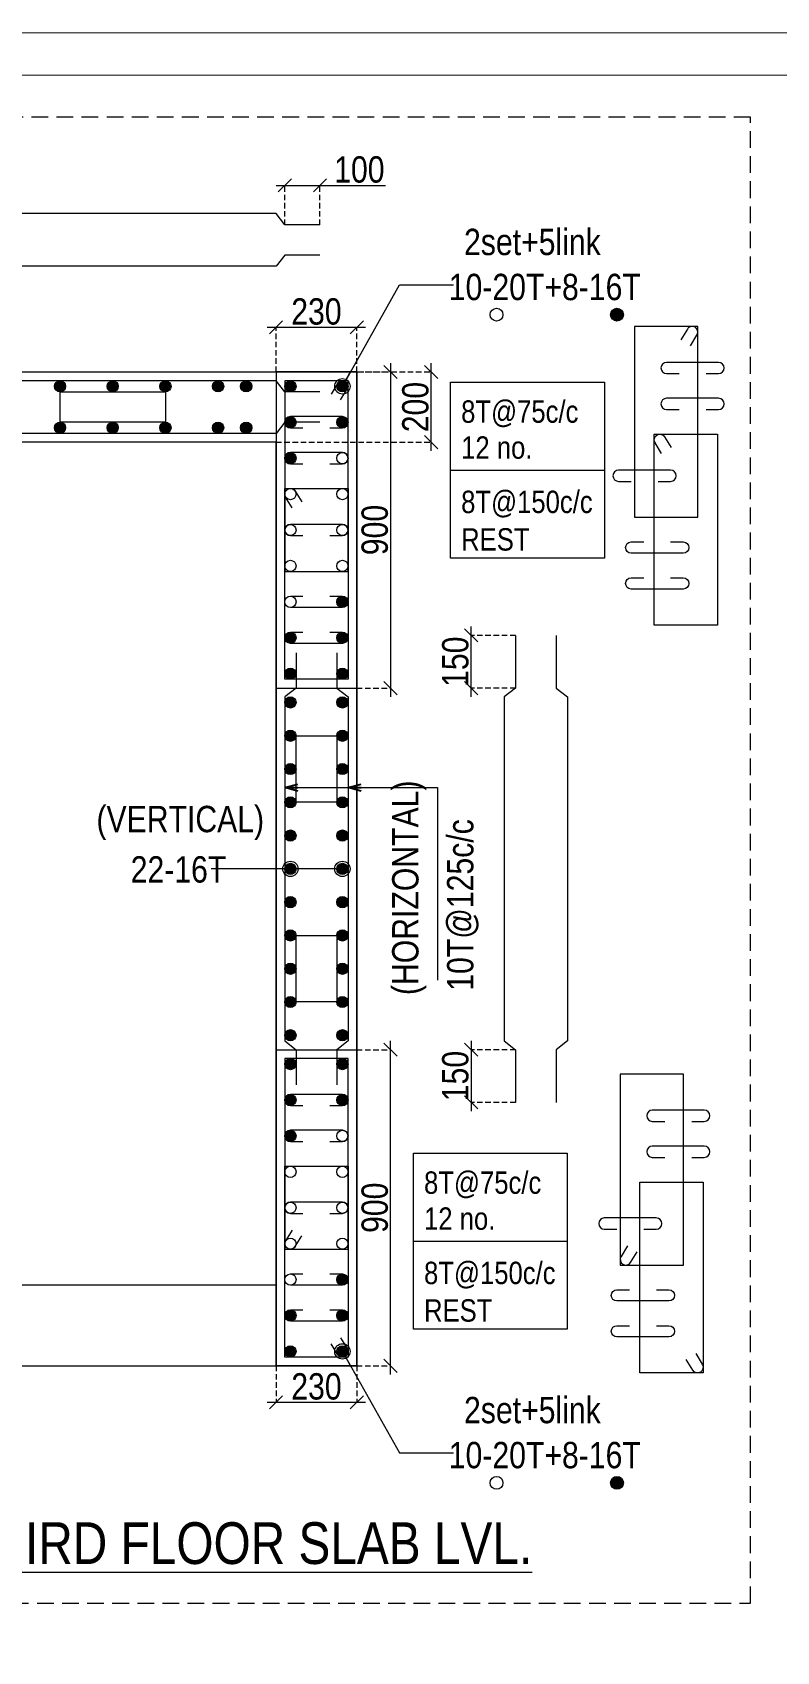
# Model space of a CAD drawing. Header units: millimetres. Extents: x 1112055 to 3390982, y -148532 to 766891.
# Drawn here: x 2654106 to 2662582, y 366004 to 384443 of the extents above; entities that cross this region are included whole.
import ezdxf

# ---------------------------------------------------------------- set-up
doc = ezdxf.new("R2010")
doc.units = ezdxf.units.MM
doc.header["$PDMODE"] = 35
doc.header["$PDSIZE"] = -25
doc.linetypes.add('DASHED2', pattern=[0.375, 0.25, -0.125])
doc.linetypes.add('Hidden', pattern=[9.525, 6.35, -3.175])
for name, color, linetype, lineweight in [('B COL. SIZE DIM', 220, 'Continuous', 25), ('B COLUMN', 1, 'Hidden', 9), ('B P.C.C', 251, 'Continuous', 0), ('B STEEL', 34, 'Continuous', 15), ('B STEEL TEXT', 7, 'Continuous', 15), ('B TITLE BLOCK', 250, 'Continuous', 0)]:
    doc.layers.add(name, color=color, linetype=linetype, lineweight=lineweight)
doc.styles.add('ARIAL', font='arial.ttf')
doc.styles.add('dim inside', font='romans.shx', dxfattribs={"width": 0.8, "height": 125})
doc.styles.add('SWINC', font='swissc.ttf')
doc.dimstyles.new('DIM 1', dxfattribs={"dimscale": 0, "dimtxt": 230, "dimasz": 150, "dimexe": 0.18, "dimexo": 0.0625, "dimgap": 0.5, "dimtad": 1, "dimdec": 0, "dimzin": 0, "dimdsep": 46, "dimtxsty": 'ARIAL', "dimblk": 'OBLIQUE', "dimcen": 6, "dimse1": 1, "dimse2": 1, "dimclrd": 256, "dimclrt": 256, "dimadec": 0, "dimazin": 2, "dimtfac": 0.75, "dimtdec": 0, "dimtix": 1, "dimtofl": 0, "dimtmove": 1, "dimatfit": 3, "dimldrblk": 'OPEN30', "dimfxl": 0.18, "dimfrac": 1, "dimtolj": 1, "dimtzin": 0, "dimlwd": -1, "dimarcsym": 0})
doc.dimstyles.new('dim inside', dxfattribs={"dimtxt": 125, "dimasz": 100, "dimexe": 0, "dimexo": 0, "dimgap": 10, "dimtad": 0, "dimdec": 0, "dimzin": 0, "dimdsep": 46, "dimtxsty": 'dim inside', "dimblk": 'SMALL', "dimcen": 0.09, "dimadec": 0, "dimazin": 0, "dimtfac": 1, "dimtdec": 0, "dimtofl": 0, "dimtmove": 0, "dimatfit": 3, "dimfxl": 1, "dimtolj": 1, "dimtzin": 0, "dimarcsym": 2})

# ---------------------------------------------------------------- blocks, each defined once
blk = doc.blocks.new('_Oblique')
at = {"color": 0, "linetype": 'ByBlock', "lineweight": -2}
blk.add_line((-0.5, -0.5), (0.5, 0.5), dxfattribs=at)
blk = doc.blocks.new('*D1541')
at = {"layer": 'B COL. SIZE DIM', "color": 250, "linetype": 'DASHED2', "lineweight": 9, "ltscale": 250, "transparency": 16777216}
for p, q in [((2656881, 369258), (2656881, 368842)), ((2657801, 369258), (2657801, 368842))]:
    blk.add_line(p, q, dxfattribs=at)
at = {"layer": 'B COL. SIZE DIM', "color": 250, "lineweight": 9, "ltscale": 250, "transparency": 16777216}
blk.add_line((2657901, 368842), (2656781, 368842), dxfattribs=at)
at = {"layer": 'Defpoints', "color": 0, "ltscale": 250, "transparency": 16777216}
for p in [(2656881, 369258), (2657801, 369258), (2656881, 368842)]:
    blk.add_point(p, dxfattribs=at)
at = {"layer": 'B COL. SIZE DIM', "color": 250, "lineweight": 9, "ltscale": 250, "transparency": 16777216, "xscale": 150, "yscale": 150, "zscale": 150, "rotation": 180}
blk.add_blockref('_Oblique', (2656881, 368842), dxfattribs=at)
at = {"layer": 'B COL. SIZE DIM', "color": 250, "lineweight": 9, "ltscale": 250, "transparency": 16777216, "xscale": 150, "yscale": 150, "zscale": 150}
blk.add_blockref('_Oblique', (2657801, 368842), dxfattribs=at)
at = {"layer": 'B COL. SIZE DIM', "color": 6, "ltscale": 250, "transparency": 16777216, "insert": (2657341, 369022), "char_height": 300, "attachment_point": 5, "style": 'SWINC'}
blk.add_mtext('\\A1;230', dxfattribs=at)
blk = doc.blocks.new('*D1574')
at = {"layer": 'B COL. SIZE DIM', "color": 250, "linetype": 'DASHED2', "lineweight": 9, "ltscale": 250, "transparency": 16777216}
for p, q in [((2657801, 372858), (2658185, 372858)), ((2657801, 369258), (2658185, 369258))]:
    blk.add_line(p, q, dxfattribs=at)
at = {"layer": 'B COL. SIZE DIM', "color": 250, "lineweight": 9, "ltscale": 250, "transparency": 16777216}
blk.add_line((2658185, 369158), (2658185, 372958), dxfattribs=at)
at = {"layer": 'Defpoints', "color": 0, "ltscale": 250, "transparency": 16777216}
for p in [(2657801, 372858), (2658185, 372858), (2657801, 369258)]:
    blk.add_point(p, dxfattribs=at)
at = {"layer": 'B COL. SIZE DIM', "color": 250, "lineweight": 9, "ltscale": 250, "transparency": 16777216, "xscale": 150, "yscale": 150, "zscale": 150}
for p, rotation in [((2658185, 372858), 90), ((2658185, 369258), 270)]:
    blk.add_blockref('_Oblique', p, dxfattribs=dict(at, rotation=rotation))
at = {"layer": 'B COL. SIZE DIM', "color": 6, "ltscale": 250, "transparency": 16777216, "insert": (2658006, 371058), "char_height": 300, "attachment_point": 5, "rotation": 90, "style": 'SWINC'}
blk.add_mtext('\\A1;900', dxfattribs=at)
blk = doc.blocks.new('*D1542')
at = {"layer": 'B COL. SIZE DIM', "color": 250, "lineweight": 9, "ltscale": 250, "transparency": 16777216}
blk.add_line((2657901, 381084), (2656781, 381084), dxfattribs=at)
at = {"layer": 'B COL. SIZE DIM', "color": 250, "linetype": 'DASHED2', "lineweight": 9, "ltscale": 250, "transparency": 16777216}
for p, q in [((2656881, 380576), (2656881, 381084)), ((2657801, 380576), (2657801, 381084))]:
    blk.add_line(p, q, dxfattribs=at)
at = {"layer": 'Defpoints', "color": 0, "ltscale": 250, "transparency": 16777216}
for p in [(2656881, 381084), (2656881, 380576), (2657801, 380576)]:
    blk.add_point(p, dxfattribs=at)
at = {"layer": 'B COL. SIZE DIM', "color": 250, "lineweight": 9, "ltscale": 250, "transparency": 16777216, "xscale": 150, "yscale": 150, "zscale": 150, "rotation": 180}
blk.add_blockref('_Oblique', (2656881, 381084), dxfattribs=at)
at = {"layer": 'B COL. SIZE DIM', "color": 250, "lineweight": 9, "ltscale": 250, "transparency": 16777216, "xscale": 150, "yscale": 150, "zscale": 150}
blk.add_blockref('_Oblique', (2657801, 381084), dxfattribs=at)
at = {"layer": 'B COL. SIZE DIM', "color": 6, "ltscale": 250, "transparency": 16777216, "insert": (2657341, 381263), "char_height": 300, "attachment_point": 5, "style": 'SWINC'}
blk.add_mtext('\\A1;230', dxfattribs=at)
blk = doc.blocks.new('*D1551')
at = {"layer": 'B COL. SIZE DIM', "color": 250, "lineweight": 9, "ltscale": 250, "transparency": 16777216}
blk.add_line((2658185, 380676), (2658185, 376876), dxfattribs=at)
at = {"layer": 'B COL. SIZE DIM', "color": 250, "linetype": 'DASHED2', "lineweight": 9, "ltscale": 250, "transparency": 16777216}
for p, q in [((2657801, 380576), (2658185, 380576)), ((2657801, 376976), (2658185, 376976))]:
    blk.add_line(p, q, dxfattribs=at)
at = {"layer": 'Defpoints', "color": 0, "ltscale": 250, "transparency": 16777216}
for p in [(2657801, 380576), (2657801, 376976), (2658185, 376976)]:
    blk.add_point(p, dxfattribs=at)
at = {"layer": 'B COL. SIZE DIM', "color": 250, "lineweight": 9, "ltscale": 250, "transparency": 16777216, "xscale": 150, "yscale": 150, "zscale": 150}
for p, rotation in [((2658185, 380576), 90), ((2658185, 376976), 270)]:
    blk.add_blockref('_Oblique', p, dxfattribs=dict(at, rotation=rotation))
at = {"layer": 'B COL. SIZE DIM', "color": 6, "ltscale": 250, "transparency": 16777216, "insert": (2658006, 378776), "char_height": 300, "attachment_point": 5, "rotation": 90, "style": 'SWINC'}
blk.add_mtext('\\A1;900', dxfattribs=at)
blk = doc.blocks.new('_Open30')
at = {"color": 0, "linetype": 'ByBlock', "lineweight": -2}
for p, q in [((-1, 0.27), (0, 0)), ((0, 0), (-1, -0.27)), ((0, 0), (-1, 0))]:
    blk.add_line(p, q, dxfattribs=at)
blk = doc.blocks.new('*D1507')
at = {"layer": 'B COL. SIZE DIM', "color": 250, "lineweight": 9, "ltscale": 250, "transparency": 16777216}
blk.add_line((2659103, 376876), (2659103, 377676), dxfattribs=at)
at = {"layer": 'B COL. SIZE DIM', "color": 250, "linetype": 'DASHED2', "lineweight": 9, "ltscale": 250, "transparency": 16777216}
for p, q in [((2659608, 377576), (2659103, 377576)), ((2659608, 376976), (2659103, 376976))]:
    blk.add_line(p, q, dxfattribs=at)
at = {"layer": 'Defpoints', "color": 0, "ltscale": 250, "transparency": 16777216}
for p in [(2659103, 377576), (2659608, 377576), (2659608, 376976)]:
    blk.add_point(p, dxfattribs=at)
at = {"layer": 'B COL. SIZE DIM', "color": 250, "lineweight": 9, "ltscale": 250, "transparency": 16777216, "xscale": 150, "yscale": 150, "zscale": 150}
for p, rotation in [((2659103, 377576), 90), ((2659103, 376976), 270)]:
    blk.add_blockref('_Oblique', p, dxfattribs=dict(at, rotation=rotation))
at = {"layer": 'B COL. SIZE DIM', "color": 6, "ltscale": 250, "transparency": 16777216, "insert": (2658924, 377276), "char_height": 300, "attachment_point": 5, "rotation": 90, "style": 'SWINC'}
blk.add_mtext('\\A1;150', dxfattribs=at)
blk = doc.blocks.new('*D1508')
at = {"layer": 'B COL. SIZE DIM', "color": 250, "lineweight": 9, "ltscale": 250, "transparency": 16777216}
blk.add_line((2659103, 372958), (2659103, 372158), dxfattribs=at)
at = {"layer": 'B COL. SIZE DIM', "color": 250, "linetype": 'DASHED2', "lineweight": 9, "ltscale": 250, "transparency": 16777216}
for p, q in [((2659608, 372858), (2659103, 372858)), ((2659608, 372258), (2659103, 372258))]:
    blk.add_line(p, q, dxfattribs=at)
at = {"layer": 'Defpoints', "color": 0, "ltscale": 250, "transparency": 16777216}
for p in [(2659608, 372858), (2659103, 372258), (2659608, 372258)]:
    blk.add_point(p, dxfattribs=at)
at = {"layer": 'B COL. SIZE DIM', "color": 250, "lineweight": 9, "ltscale": 250, "transparency": 16777216, "xscale": 150, "yscale": 150, "zscale": 150}
for p, rotation in [((2659103, 372858), 90), ((2659103, 372258), 270)]:
    blk.add_blockref('_Oblique', p, dxfattribs=dict(at, rotation=rotation))
at = {"layer": 'B COL. SIZE DIM', "color": 6, "ltscale": 250, "transparency": 16777216, "insert": (2658924, 372558), "char_height": 300, "attachment_point": 5, "rotation": 90, "style": 'SWINC'}
blk.add_mtext('\\A1;150', dxfattribs=at)
blk = doc.blocks.new('*D1509')
at = {"layer": 'B COL. SIZE DIM', "color": 250, "lineweight": 9, "ltscale": 250, "transparency": 16777216}
for p, q in [((2656881, 382701), (2657381, 382701)), ((2657381, 382701), (2658128, 382701))]:
    blk.add_line(p, q, dxfattribs=at)
at = {"layer": 'B COL. SIZE DIM', "color": 250, "linetype": 'DASHED2', "lineweight": 9, "ltscale": 250, "transparency": 16777216}
for p, q in [((2656981, 382251), (2656981, 382701)), ((2657381, 382251), (2657381, 382701))]:
    blk.add_line(p, q, dxfattribs=at)
at = {"layer": 'Defpoints', "color": 0, "ltscale": 250, "transparency": 16777216}
for p in [(2657381, 382701), (2656981, 382251), (2657381, 382251)]:
    blk.add_point(p, dxfattribs=at)
at = {"layer": 'B COL. SIZE DIM', "color": 250, "lineweight": 9, "ltscale": 250, "transparency": 16777216, "xscale": 150, "yscale": 150, "zscale": 150, "rotation": 180}
blk.add_blockref('_Oblique', (2656981, 382701), dxfattribs=at)
at = {"layer": 'B COL. SIZE DIM', "color": 250, "lineweight": 9, "ltscale": 250, "transparency": 16777216, "xscale": 150, "yscale": 150, "zscale": 150}
blk.add_blockref('_Oblique', (2657381, 382701), dxfattribs=at)
at = {"layer": 'B COL. SIZE DIM', "color": 6, "ltscale": 250, "transparency": 16777216, "insert": (2657830, 382880), "char_height": 300, "attachment_point": 5, "style": 'SWINC'}
blk.add_mtext('\\A1;100', dxfattribs=at)
blk = doc.blocks.new('*D1578')
at = {"layer": 'B COL. SIZE DIM', "color": 250, "lineweight": 9, "ltscale": 250, "transparency": 16777216}
blk.add_line((2658648, 379676), (2658648, 380676), dxfattribs=at)
at = {"layer": 'B COL. SIZE DIM', "color": 250, "linetype": 'DASHED2', "lineweight": 9, "ltscale": 250, "transparency": 16777216}
for p, q in [((2656881, 380576), (2658648, 380576)), ((2656881, 379776), (2658648, 379776))]:
    blk.add_line(p, q, dxfattribs=at)
at = {"layer": 'Defpoints', "color": 0, "ltscale": 250, "transparency": 16777216}
for p in [(2656881, 380576), (2658648, 380576), (2656881, 379776)]:
    blk.add_point(p, dxfattribs=at)
at = {"layer": 'B COL. SIZE DIM', "color": 250, "lineweight": 9, "ltscale": 250, "transparency": 16777216, "xscale": 150, "yscale": 150, "zscale": 150}
for p, rotation in [((2658648, 380576), 90), ((2658648, 379776), 270)]:
    blk.add_blockref('_Oblique', p, dxfattribs=dict(at, rotation=rotation))
at = {"layer": 'B COL. SIZE DIM', "color": 6, "ltscale": 250, "transparency": 16777216, "insert": (2658469, 380176), "char_height": 300, "attachment_point": 5, "rotation": 90, "style": 'SWINC'}
blk.add_mtext('\\A1;200', dxfattribs=at)

msp = doc.modelspace()

# ---------------------------------------------------------------- hatches: boundary and pattern name
at = {"layer": 'B STEEL', "lineweight": 13}
h = msp.add_hatch(color=256, dxfattribs=at)
h.dxf.hatch_style = 1
edge = h.paths.add_edge_path()
edge.add_arc((2660763.2, 381227.8), 73.3, 0, 360)
at = {"layer": 'B STEEL', "lineweight": 9, "ltscale": 0.5}
h = msp.add_hatch(color=34, dxfattribs=at)
edge = h.paths.add_edge_path()
edge.add_arc((2654420.7, 380412.2), 64, 0, 360, ccw=False)
h = msp.add_hatch(color=34, dxfattribs=at)
edge = h.paths.add_edge_path()
edge.add_arc((2655020.7, 380412.2), 64, 0, 360, ccw=False)
h = msp.add_hatch(color=34, dxfattribs=at)
edge = h.paths.add_edge_path()
edge.add_arc((2655620.7, 380412.2), 64, 0, 360, ccw=False)
h = msp.add_hatch(color=34, dxfattribs=at)
edge = h.paths.add_edge_path()
edge.add_arc((2656220.7, 380412.2), 64, 0, 360, ccw=False)
h = msp.add_hatch(color=34, dxfattribs=at)
edge = h.paths.add_edge_path()
edge.add_arc((2656540.7, 380412.2), 64, 0, 360, ccw=False)
h = msp.add_hatch(color=34, dxfattribs=at)
edge = h.paths.add_edge_path()
edge.add_arc((2657044.7, 380412.2), 64, 0, 360, ccw=False)
h = msp.add_hatch(color=34, dxfattribs=at)
edge = h.paths.add_edge_path()
edge.add_arc((2657636.6, 380412.2), 64, -540, -180)
at = {"layer": 'B STEEL', "lineweight": 30}
h = msp.add_hatch(color=34, dxfattribs=at)
edge = h.paths.add_edge_path()
edge.add_arc((2657044.7, 380003.2), 64, -180, 180)
h = msp.add_hatch(color=34, dxfattribs=at)
edge = h.paths.add_edge_path()
edge.add_arc((2657636.6, 380003.2), 64, -180, 180)
at = {"layer": 'B STEEL', "lineweight": 9, "ltscale": 0.5}
h = msp.add_hatch(color=34, dxfattribs=at)
edge = h.paths.add_edge_path()
edge.add_arc((2654420.7, 379940.2), 64, 0, 360, ccw=False)
h = msp.add_hatch(color=34, dxfattribs=at)
edge = h.paths.add_edge_path()
edge.add_arc((2655020.7, 379940.2), 64, 0, 360, ccw=False)
h = msp.add_hatch(color=34, dxfattribs=at)
edge = h.paths.add_edge_path()
edge.add_arc((2655620.7, 379940.2), 64, 0, 360, ccw=False)
h = msp.add_hatch(color=34, dxfattribs=at)
edge = h.paths.add_edge_path()
edge.add_arc((2656220.7, 379940.2), 64, 0, 360, ccw=False)
h = msp.add_hatch(color=34, dxfattribs=at)
edge = h.paths.add_edge_path()
edge.add_arc((2656540.7, 379940.2), 64, 0, 360, ccw=False)
at = {"layer": 'B STEEL', "lineweight": 30}
h = msp.add_hatch(color=34, dxfattribs=at)
edge = h.paths.add_edge_path()
edge.add_arc((2657044.7, 379594.2), 64, -180, 180)
h = msp.add_hatch(color=34, dxfattribs=at)
edge = h.paths.add_edge_path()
edge.add_arc((2657636.6, 377958.2), 64, -180, 180)
h = msp.add_hatch(color=34, dxfattribs=at)
edge = h.paths.add_edge_path()
edge.add_arc((2657044.7, 377549.2), 64, -180, 180)
h = msp.add_hatch(color=34, dxfattribs=at)
edge = h.paths.add_edge_path()
edge.add_arc((2657636.6, 377549.2), 64, -180, 180)
at = {"layer": 'B STEEL', "lineweight": 9, "ltscale": 0.5}
h = msp.add_hatch(color=34, dxfattribs=at)
edge = h.paths.add_edge_path()
edge.add_arc((2657044.7, 377140.2), 64, -360, 0)
h = msp.add_hatch(color=34, dxfattribs=at)
edge = h.paths.add_edge_path()
edge.add_arc((2657636.6, 377140.2), 64, 180, 540, ccw=False)
h = msp.add_hatch(color=34, dxfattribs=at)
edge = h.paths.add_edge_path()
edge.add_arc((2657044.7, 376812.2), 64, -360, 0)
h = msp.add_hatch(color=34, dxfattribs=at)
edge = h.paths.add_edge_path()
edge.add_arc((2657636.6, 376812.2), 64, 180, 540, ccw=False)
h = msp.add_hatch(color=34, dxfattribs=at)
edge = h.paths.add_edge_path()
edge.add_arc((2657044.7, 376433.2), 64, -360, 0)
h = msp.add_hatch(color=34, dxfattribs=at)
edge = h.paths.add_edge_path()
edge.add_arc((2657636.6, 376433.2), 64, 180, 540, ccw=False)
h = msp.add_hatch(color=34, dxfattribs=at)
edge = h.paths.add_edge_path()
edge.add_arc((2657044.7, 376054.2), 64, -360, 0)
h = msp.add_hatch(color=34, dxfattribs=at)
edge = h.paths.add_edge_path()
edge.add_arc((2657636.6, 376054.2), 64, 180, 540, ccw=False)
h = msp.add_hatch(color=34, dxfattribs=at)
edge = h.paths.add_edge_path()
edge.add_arc((2657044.7, 375675.2), 64, -360, 0)
h = msp.add_hatch(color=34, dxfattribs=at)
edge = h.paths.add_edge_path()
edge.add_arc((2657636.6, 375675.2), 64, 180, 540, ccw=False)
h = msp.add_hatch(color=34, dxfattribs=at)
edge = h.paths.add_edge_path()
edge.add_arc((2657044.7, 375296.2), 64, -360, 0)
h = msp.add_hatch(color=34, dxfattribs=at)
edge = h.paths.add_edge_path()
edge.add_arc((2657636.6, 375296.2), 64, 180, 540, ccw=False)
h = msp.add_hatch(color=34, dxfattribs=at)
edge = h.paths.add_edge_path()
edge.add_arc((2657044.7, 374917.2), 64, -360, 0)
h = msp.add_hatch(color=34, dxfattribs=at)
edge = h.paths.add_edge_path()
edge.add_arc((2657636.6, 374917.2), 64, 180, 540, ccw=False)
h = msp.add_hatch(color=34, dxfattribs=at)
edge = h.paths.add_edge_path()
edge.add_arc((2657044.7, 374538.2), 64, -360, 0)
h = msp.add_hatch(color=34, dxfattribs=at)
edge = h.paths.add_edge_path()
edge.add_arc((2657636.6, 374538.2), 64, 180, 540, ccw=False)
h = msp.add_hatch(color=34, dxfattribs=at)
edge = h.paths.add_edge_path()
edge.add_arc((2657044.7, 374159.2), 64, -360, 0)
h = msp.add_hatch(color=34, dxfattribs=at)
edge = h.paths.add_edge_path()
edge.add_arc((2657636.6, 374159.2), 64, 180, 540, ccw=False)
h = msp.add_hatch(color=34, dxfattribs=at)
edge = h.paths.add_edge_path()
edge.add_arc((2657044.7, 373780.2), 64, -360, 0)
h = msp.add_hatch(color=34, dxfattribs=at)
edge = h.paths.add_edge_path()
edge.add_arc((2657636.6, 373780.2), 64, 180, 540, ccw=False)
h = msp.add_hatch(color=34, dxfattribs=at)
edge = h.paths.add_edge_path()
edge.add_arc((2657044.7, 373401.2), 64, -360, 0)
h = msp.add_hatch(color=34, dxfattribs=at)
edge = h.paths.add_edge_path()
edge.add_arc((2657636.6, 373401.2), 64, 180, 540, ccw=False)
h = msp.add_hatch(color=34, dxfattribs=at)
edge = h.paths.add_edge_path()
edge.add_arc((2657044.7, 373022.2), 64, 0, 360, ccw=False)
h = msp.add_hatch(color=34, dxfattribs=at)
edge = h.paths.add_edge_path()
edge.add_arc((2657636.6, 373022.2), 64, -540, -180)
h = msp.add_hatch(color=34, dxfattribs=at)
edge = h.paths.add_edge_path()
edge.add_arc((2657044.7, 372694.1), 64, 0, 360, ccw=False)
h = msp.add_hatch(color=34, dxfattribs=at)
edge = h.paths.add_edge_path()
edge.add_arc((2657636.6, 372694.1), 64, -540, -180)
at = {"layer": 'B STEEL', "lineweight": 30}
h = msp.add_hatch(color=34, dxfattribs=at)
edge = h.paths.add_edge_path()
edge.add_arc((2657044.7, 372285.2), 64, -180, 180)
h = msp.add_hatch(color=34, dxfattribs=at)
edge = h.paths.add_edge_path()
edge.add_arc((2657636.6, 372285.2), 64, -180, 180)
h = msp.add_hatch(color=34, dxfattribs=at)
edge = h.paths.add_edge_path()
edge.add_arc((2657044.7, 371876.2), 64, -180, 180)
h = msp.add_hatch(color=34, dxfattribs=at)
edge = h.paths.add_edge_path()
edge.add_arc((2657636.6, 370240.2), 64, -180, 180)
h = msp.add_hatch(color=34, dxfattribs=at)
edge = h.paths.add_edge_path()
edge.add_arc((2657044.7, 369831.2), 64, -180, 180)
h = msp.add_hatch(color=34, dxfattribs=at)
edge = h.paths.add_edge_path()
edge.add_arc((2657636.6, 369831.2), 64, -180, 180)
at = {"layer": 'B STEEL', "lineweight": 9, "ltscale": 0.5}
h = msp.add_hatch(color=34, dxfattribs=at)
edge = h.paths.add_edge_path()
edge.add_arc((2657044.7, 369422.2), 64, -360, 0)
h = msp.add_hatch(color=34, dxfattribs=at)
edge = h.paths.add_edge_path()
edge.add_arc((2657636.6, 369422.2), 64, 180, 540, ccw=False)
at = {"layer": 'B STEEL', "lineweight": 13}
h = msp.add_hatch(color=256, dxfattribs=at)
h.dxf.hatch_style = 1
edge = h.paths.add_edge_path()
edge.add_arc((2660763.2, 367925.5), 73.3, 0, 360)

# ---------------------------------------------------------------- linework, layer by layer
at = {"layer": 'B COLUMN', "color": 1, "linetype": 'ByBlock', "lineweight": 20}
for points in [[(2648080.7, 371658.2), (2647160.7, 371658.2), (2647160.7, 380576.2), (2657800.7, 380576.2), (2657800.7, 369258.2), (2656880.7, 369258.2), (2656880.7, 379776.2), (2648080.7, 379776.2)], [(2656880.7, 369258.2), (2657800.7, 369258.2), (2657800.7, 380576.2), (2656880.7, 380576.2)], [(2656880.7, 376976.2), (2657800.7, 376976.2), (2657800.7, 380576.2), (2656880.7, 380576.2)], [(2656880.7, 372858.2), (2657800.7, 372858.2), (2657800.7, 369258.2), (2656880.7, 369258.2)], [(2656880.7, 370178.2), (2648080.7, 370178.2), (2648080.7, 369258.2), (2656880.7, 369258.2)]]:
    msp.add_lwpolyline(points, close=True, dxfattribs=at)
at = {"layer": 'B P.C.C', "color": 250, "lineweight": 0, "ltscale": 30}
for p, q in [((2658867.6, 379458.7), (2660620.7, 379458.7)), ((2658444.9, 370678.1), (2660198.1, 370678.1))]:
    msp.add_line(p, q, dxfattribs=at)
at = {"layer": 'B P.C.C', "color": 250, "linetype": 'Hidden', "lineweight": 0, "ltscale": 30}
msp.add_lwpolyline([(2662286.2, 383476.3), (2643014.4, 383476.3), (2643014.4, 366554.4), (2662286.2, 366554.4)], close=True, dxfattribs=at)
at = {"layer": 'B P.C.C', "color": 250, "lineweight": 0, "ltscale": 30}
for points in [[(2658867.6, 380461.3), (2660620.7, 380461.3), (2660620.7, 378456.1), (2658867.6, 378456.1)], [(2658444.9, 371680.7), (2660198.1, 371680.7), (2660198.1, 369675.5), (2658444.9, 369675.5)]]:
    msp.add_lwpolyline(points, close=True, dxfattribs=at)
at = {"layer": 'B STEEL', "lineweight": 13}
for points in [[(2657380.7, 382250.9), (2656980.7, 382250.9), (2656880.7, 382379), (2648080.7, 382379), (2647980.7, 382250.9), (2647580.7, 382250.9)], [(2657380.7, 381907), (2656980.7, 381907), (2656880.7, 381779), (2648080.7, 381779), (2647980.7, 381907), (2647580.7, 381907)], [(2657380.7, 380348.1), (2656980.7, 380348.1), (2656880.7, 380476.2), (2648080.7, 380476.2), (2647980.7, 380348.1), (2647580.7, 380348.1)], [(2657380.7, 380004.2), (2656980.7, 380004.2), (2656880.7, 379876.2), (2648080.7, 379876.2), (2647980.7, 380004.2), (2647580.7, 380004.2)], [(2659608, 377576.2), (2659608, 376976.2), (2659479.9, 376876.2), (2659479.9, 372958.2), (2659608, 372858.2), (2659608, 372258.2)], [(2660071.9, 377576.2), (2660071.9, 376976.2), (2660199.9, 376876.2), (2660199.9, 372958.2), (2660071.9, 372858.2), (2660071.9, 372258.2)], [(2657108.7, 377376.2), (2657108.7, 376976.2), (2656980.7, 376876.2), (2656980.7, 372958.2), (2657108.7, 372858.2), (2657108.7, 372458.2)], [(2657572.6, 377376.2), (2657572.6, 376976.2), (2657700.7, 376876.2), (2657700.7, 372958.2), (2657572.6, 372858.2), (2657572.6, 372458.2)]]:
    msp.add_lwpolyline(points, dxfattribs=at)
for points in [[(2660963.6, 378921.2), (2661683.6, 378921.2), (2661683.6, 381094.3), (2660963.6, 381094.3)], [(2656980.7, 378303.2), (2657700.7, 378303.2), (2657700.7, 380476.2), (2656980.7, 380476.2)], [(2661187.6, 379867.3), (2661907.6, 379867.3), (2661907.6, 377694.3), (2661187.6, 377694.3)], [(2656980.7, 379249.2), (2657700.7, 379249.2), (2657700.7, 377076.2), (2656980.7, 377076.2)], [(2656980.7, 370585.2), (2657700.7, 370585.2), (2657700.7, 372758.2), (2656980.7, 372758.2)], [(2660801.1, 370405.3), (2661521.1, 370405.3), (2661521.1, 372578.3), (2660801.1, 372578.3)], [(2656980.7, 371531.2), (2657700.7, 371531.2), (2657700.7, 369358.2), (2656980.7, 369358.2)], [(2661025.1, 371351.3), (2661745.1, 371351.3), (2661745.1, 369178.3), (2661025.1, 369178.3)]]:
    msp.add_lwpolyline(points, close=True, dxfattribs=at)
at = {"layer": 'B STEEL', "color": 34, "lineweight": 9, "ltscale": 0.5}
for points in [[(2661599.3, 380875.2), (2661674.1, 380996.7, 1), (2661565, 381063.8), (2661490.3, 380942.3)], [(2661778.1, 380557.2), (2661920.7, 380557.2, 1), (2661920.7, 380685.3), (2661328.8, 380685.3, 1), (2661328.8, 380557.2), (2661471.4, 380557.2)], [(2657616.4, 380257.1), (2657691.2, 380378.6, 1), (2657582.1, 380445.7), (2657507.3, 380324.2)], [(2661778.1, 380148.2), (2661920.7, 380148.2, 1), (2661920.7, 380276.3), (2661328.8, 380276.3, 1), (2661328.8, 380148.2), (2661471.4, 380148.2)], [(2657494, 379939.1), (2657636.6, 379939.1, 1), (2657636.6, 380067.2), (2657044.7, 380067.2, 1), (2657044.7, 379939.1), (2657187.3, 379939.1)], [(2661271.8, 379648.2), (2661197.1, 379769.7, -1), (2661306.1, 379836.8), (2661380.9, 379715.3)], [(2657494, 379530.1), (2657636.6, 379530.1, 1), (2657636.6, 379658.2), (2657044.7, 379658.2, 1), (2657044.7, 379530.1), (2657187.3, 379530.1)], [(2661231.3, 379330.2), (2661374, 379330.2, 1), (2661374, 379458.3), (2660782, 379458.3, 1), (2660782, 379330.2), (2660924.7, 379330.2)], [(2657064.9, 379030.1), (2656990.2, 379151.6, -1), (2657099.2, 379218.7), (2657174, 379097.2)], [(2657494, 378712.2), (2657636.6, 378712.2, 1), (2657636.6, 378840.2), (2657044.7, 378840.2, 1), (2657044.7, 378712.2), (2657187.3, 378712.2)], [(2661374.8, 378640.3), (2661517.5, 378640.3, -1), (2661517.5, 378512.2), (2660925.5, 378512.2, -1), (2660925.5, 378640.3), (2661068.2, 378640.3)], [(2661374.8, 378231.3), (2661517.5, 378231.3, -1), (2661517.5, 378103.3), (2660925.5, 378103.3, -1), (2660925.5, 378231.3), (2661068.2, 378231.3)], [(2657494, 378022.2), (2657636.6, 378022.2, -1), (2657636.6, 377894.2), (2657044.7, 377894.2, -1), (2657044.7, 378022.2), (2657187.3, 378022.2)], [(2657494, 377613.2), (2657636.6, 377613.2, -1), (2657636.6, 377485.2), (2657044.7, 377485.2, -1), (2657044.7, 377613.2), (2657187.3, 377613.2)], [(2657494, 372221.1), (2657636.6, 372221.1, 1), (2657636.6, 372349.2), (2657044.7, 372349.2, 1), (2657044.7, 372221.1), (2657187.3, 372221.1)], [(2661615.6, 372041.2), (2661758.3, 372041.2, 1), (2661758.3, 372169.3), (2661166.3, 372169.3, 1), (2661166.3, 372041.2), (2661308.9, 372041.2)], [(2657494, 371812.1), (2657636.6, 371812.1, 1), (2657636.6, 371940.2), (2657044.7, 371940.2, 1), (2657044.7, 371812.1), (2657187.3, 371812.1)], [(2661615.6, 371632.2), (2661758.3, 371632.2, 1), (2661758.3, 371760.3), (2661166.3, 371760.3, 1), (2661166.3, 371632.2), (2661308.9, 371632.2)], [(2657494, 370994.1), (2657636.6, 370994.1, 1), (2657636.6, 371122.2), (2657044.7, 371122.2, 1), (2657044.7, 370994.1), (2657187.3, 370994.1)], [(2661068.9, 370814.3), (2661211.5, 370814.3, 1), (2661211.5, 370942.3), (2660619.5, 370942.3, 1), (2660619.5, 370814.3), (2660762.2, 370814.3)], [(2657064.9, 370804.2), (2656990.2, 370682.7, 1), (2657099.2, 370615.6), (2657174, 370737.1)], [(2660885.4, 370624.3), (2660810.6, 370502.8, 1), (2660919.6, 370435.7), (2660994.4, 370557.2)], [(2657494, 370304.2), (2657636.6, 370304.2, -1), (2657636.6, 370176.2), (2657044.7, 370176.2, -1), (2657044.7, 370304.2), (2657187.3, 370304.2)], [(2661212.4, 370124.3), (2661355, 370124.3, -1), (2661355, 369996.3), (2660763.1, 369996.3, -1), (2660763.1, 370124.3), (2660905.7, 370124.3)], [(2657494, 369895.2), (2657636.6, 369895.2, -1), (2657636.6, 369767.2), (2657044.7, 369767.2, -1), (2657044.7, 369895.2), (2657187.3, 369895.2)], [(2661212.4, 369715.3), (2661355, 369715.3, -1), (2661355, 369587.3), (2660763.1, 369587.3, -1), (2660763.1, 369715.3), (2660905.7, 369715.3)], [(2657616.4, 369577.2), (2657691.2, 369455.7, -1), (2657582.1, 369388.6), (2657507.3, 369510.1)], [(2661660.8, 369397.3), (2661735.6, 369275.8, -1), (2661626.5, 369208.7), (2661551.8, 369330.2)]]:
    msp.add_lwpolyline(points, format="xyb", dxfattribs=at)
at = {"layer": 'B STEEL', "color": 3, "lineweight": 13}
for points in [[(2654420.7, 380004.2), (2654420.7, 380348.1), (2655620.7, 380348.1), (2655620.7, 380004.2)], [(2657572.6, 375675.2), (2657108.7, 375675.2), (2657108.7, 376433.2), (2657572.6, 376433.2)], [(2657572.6, 373401.2), (2657108.7, 373401.2), (2657108.7, 374159.2), (2657572.6, 374159.2)]]:
    msp.add_lwpolyline(points, close=True, dxfattribs=at)
at = {"layer": 'B STEEL', "lineweight": 13}
for centre in [(2659392.2, 381227.8), (2660763.2, 381227.8), (2659392.2, 367925.5), (2660763.2, 367925.5)]:
    msp.add_circle(centre, 73.3, dxfattribs=at)
at = {"layer": 'B STEEL', "color": 34, "lineweight": 9, "ltscale": 0.5}
for centre in [(2654420.7, 380412.2), (2655020.7, 380412.2), (2655620.7, 380412.2), (2656220.7, 380412.2), (2656540.7, 380412.2), (2657044.7, 380412.2), (2657636.6, 380412.2), (2657044.7, 380003.2), (2657636.6, 380003.2), (2654420.7, 379940.2), (2655020.7, 379940.2), (2655620.7, 379940.2), (2656220.7, 379940.2), (2656540.7, 379940.2), (2657044.7, 379594.2), (2657636.6, 379594.2), (2657044.7, 379185.2), (2657636.6, 379185.2), (2657044.7, 378776.2), (2657636.6, 378776.2), (2657044.7, 378367.2), (2657636.6, 378367.2), (2657044.7, 377958.2), (2657636.6, 377958.2), (2657044.7, 377549.2), (2657636.6, 377549.2), (2657044.7, 377140.2), (2657636.6, 377140.2), (2657044.7, 376812.2), (2657636.6, 376812.2), (2657044.7, 376433.2), (2657636.6, 376433.2), (2657044.7, 376054.2), (2657636.6, 376054.2), (2657044.7, 375675.2), (2657636.6, 375675.2), (2657044.7, 375296.2), (2657636.6, 375296.2), (2657044.7, 374917.2), (2657636.6, 374917.2), (2657044.7, 374538.2), (2657636.6, 374538.2), (2657044.7, 374159.2), (2657636.6, 374159.2), (2657044.7, 373780.2), (2657636.6, 373780.2), (2657044.7, 373401.2), (2657636.6, 373401.2), (2657044.7, 373022.2), (2657636.6, 373022.2), (2657044.7, 372694.1), (2657636.6, 372694.1), (2657044.7, 372285.2), (2657636.6, 372285.2), (2657044.7, 371876.2), (2657636.6, 371876.2), (2657044.7, 371467.2), (2657636.6, 371467.2), (2657044.7, 371058.2), (2657636.6, 371058.2), (2657044.7, 370649.2), (2657636.6, 370649.2), (2657044.7, 370240.2), (2657636.6, 370240.2), (2657044.7, 369831.2), (2657636.6, 369831.2), (2657044.7, 369422.2), (2657636.6, 369422.2)]:
    msp.add_circle(centre, 64, dxfattribs=at)
at = {"layer": 'B TITLE BLOCK', "color": 1, "const_width": 10.8}
msp.add_lwpolyline([(2673348.4, 384437.6), (2673348.4, 330361.1), (2602366.5, 330361.1), (2602366.5, 384437.6)], close=True, dxfattribs=at)
at = {"layer": 'B TITLE BLOCK', "color": 250, "lineweight": 0, "const_width": 10.8}
msp.add_lwpolyline([(2672867.7, 383956.9), (2672867.7, 330841.8), (2602847.1, 330841.8), (2602847.1, 383956.9)], close=True, dxfattribs=at)

# ---------------------------------------------------------------- texts
at = {"layer": 'B STEEL TEXT', "lineweight": 5, "style": 'SWINC'}
for s, height, p in [('2set+5link', 300, (2659021.7, 381906.6)), ('10-20T+8-16T', 300, (2658848.2, 381393.8)), ('8T@75c/c', 255, (2658989, 379997.3)), ('12 no.', 255, (2658989, 379587.8)), ('8T@150c/c', 255, (2658989, 378968.9)), ('REST', 255, (2658989, 378541.9)), ('(VERTICAL)', 300, (2654835.8, 375334.9)), ('22-16T', 300, (2655225.5, 374761.2)), ('8T@75c/c', 255, (2658566.3, 371216.7)), ('12 no.', 255, (2658566.3, 370807.2)), ('8T@150c/c', 255, (2658566.3, 370188.3)), ('REST', 255, (2658566.3, 369761.3)), ('2set+5link', 300, (2659021.7, 368604.3)), ('10-20T+8-16T', 300, (2658848.2, 368091.5))]:
    msp.add_text(s, height=height, dxfattribs=at).set_placement(p)
for s, p in [('(HORIZONTAL)', (2658503.1, 373480.1)), ('10T@125c/c', (2659128.3, 373529.3))]:
    msp.add_text(s, height=300, rotation=90, dxfattribs=at).set_placement(p)
at = {"layer": 'B TITLE BLOCK', "color": 0, "style": 'SWINC'}
msp.add_text('%%UDETAIL OF LIFT-2_ UP TO THIRD FLOOR SLAB LVL.', height=475.05, dxfattribs=at).set_placement((2646463.1, 367001.4))

# ---------------------------------------------------------------- dimensions: what is measured, and where the dimension line sits
at = {"layer": 'B COL. SIZE DIM', "color": 250, "ltscale": 250}
for base, p1, p2, angle, picture, middle in [((2657380.7, 382701.4), (2656980.7, 382250.9), (2657380.7, 382250.9), 180, '*D1509', (2657829.6, 382880.3)), ((2656880.7, 381083.5), (2657800.7, 380576.2), (2656880.7, 380576.2), 180, '*D1542', (2657340.7, 381262.7)), ((2658648.4, 380576.2), (2656880.7, 379776.2), (2656880.7, 380576.2), 90, '*D1578', (2658469.2, 380176.2)), ((2658185.4, 376976.2), (2657800.7, 380576.2), (2657800.7, 376976.2), 90, '*D1551', (2658006.4, 378776.2)), ((2659102.8, 377576.2), (2659608, 376976.2), (2659608, 377576.2), 270, '*D1507', (2658923.8, 377276.2)), ((2658185.4, 372858.2), (2657800.7, 369258.2), (2657800.7, 372858.2), 270, '*D1574', (2658006.4, 371058.2)), ((2659102.8, 372258.2), (2659608, 372858.2), (2659608, 372258.2), 90, '*D1508', (2658923.8, 372558.2)), ((2656880.7, 368842.4), (2657800.7, 369258.2), (2656880.7, 369258.2), 180, '*D1541', (2657340.7, 369021.6))]:
    dim = msp.add_linear_dim(base=base, p1=p1, p2=p2, angle=angle, dimstyle='dim inside', override={"dimtxt": 300, "dimasz": 150, "dimgap": 25, "dimtad": 3, "dimlfac": 0.25, "dimtxsty": 'SWINC', "dimblk1": 'Oblique', "dimblk2": 'Oblique', "dimsah": 1, "dimdle": 100, "dimclrd": 250, "dimclre": 250, "dimclrt": 6, "dimfxl": 1000, "dimlwd": 9, "dimlwe": 9}, dxfattribs=at)
    dim.commit()
    dim.dimension.update_dxf_attribs({"geometry": picture, "text_midpoint": middle})

# ---------------------------------------------------------------- leaders
at = {"layer": 'B STEEL TEXT', "lineweight": 9}
for points in [[(2657636.6, 380412.2), (2658287.3, 381568.3), (2658900.4, 381568.3)], [(2657636.6, 374917.2), (2656140.2, 374917.2)], [(2657044.7, 374917.2), (2656140.2, 374917.2)], [(2657636.6, 369422.2), (2658287.3, 368266), (2658900.4, 368266)]]:
    msp.add_leader(points, dimstyle='DIM 1', override={"dimscale": 1, "dimasz": 175, "dimtad": 0, "dimtxsty": 'SWINC', "dimldrblk": 'DotBlank', "dimfxlon": 1, "dimarcsym": 2}, dxfattribs=at)
at = {"layer": 'B STEEL TEXT', "lineweight": 5}
for points in [[(2656980.7, 375842.9), (2658719.7, 375842.9), (2658719.7, 373648.7)], [(2657700.7, 375842.9), (2658719.7, 375842.9), (2658719.7, 373648.7)]]:
    msp.add_leader(points, dimstyle='DIM 1', override={"dimscale": 1, "dimtad": 0, "dimtxsty": 'SWINC', "dimfxlon": 1, "dimlwd": 5, "dimarcsym": 2}, dxfattribs=at)

doc.saveas('drawing.dxf')
